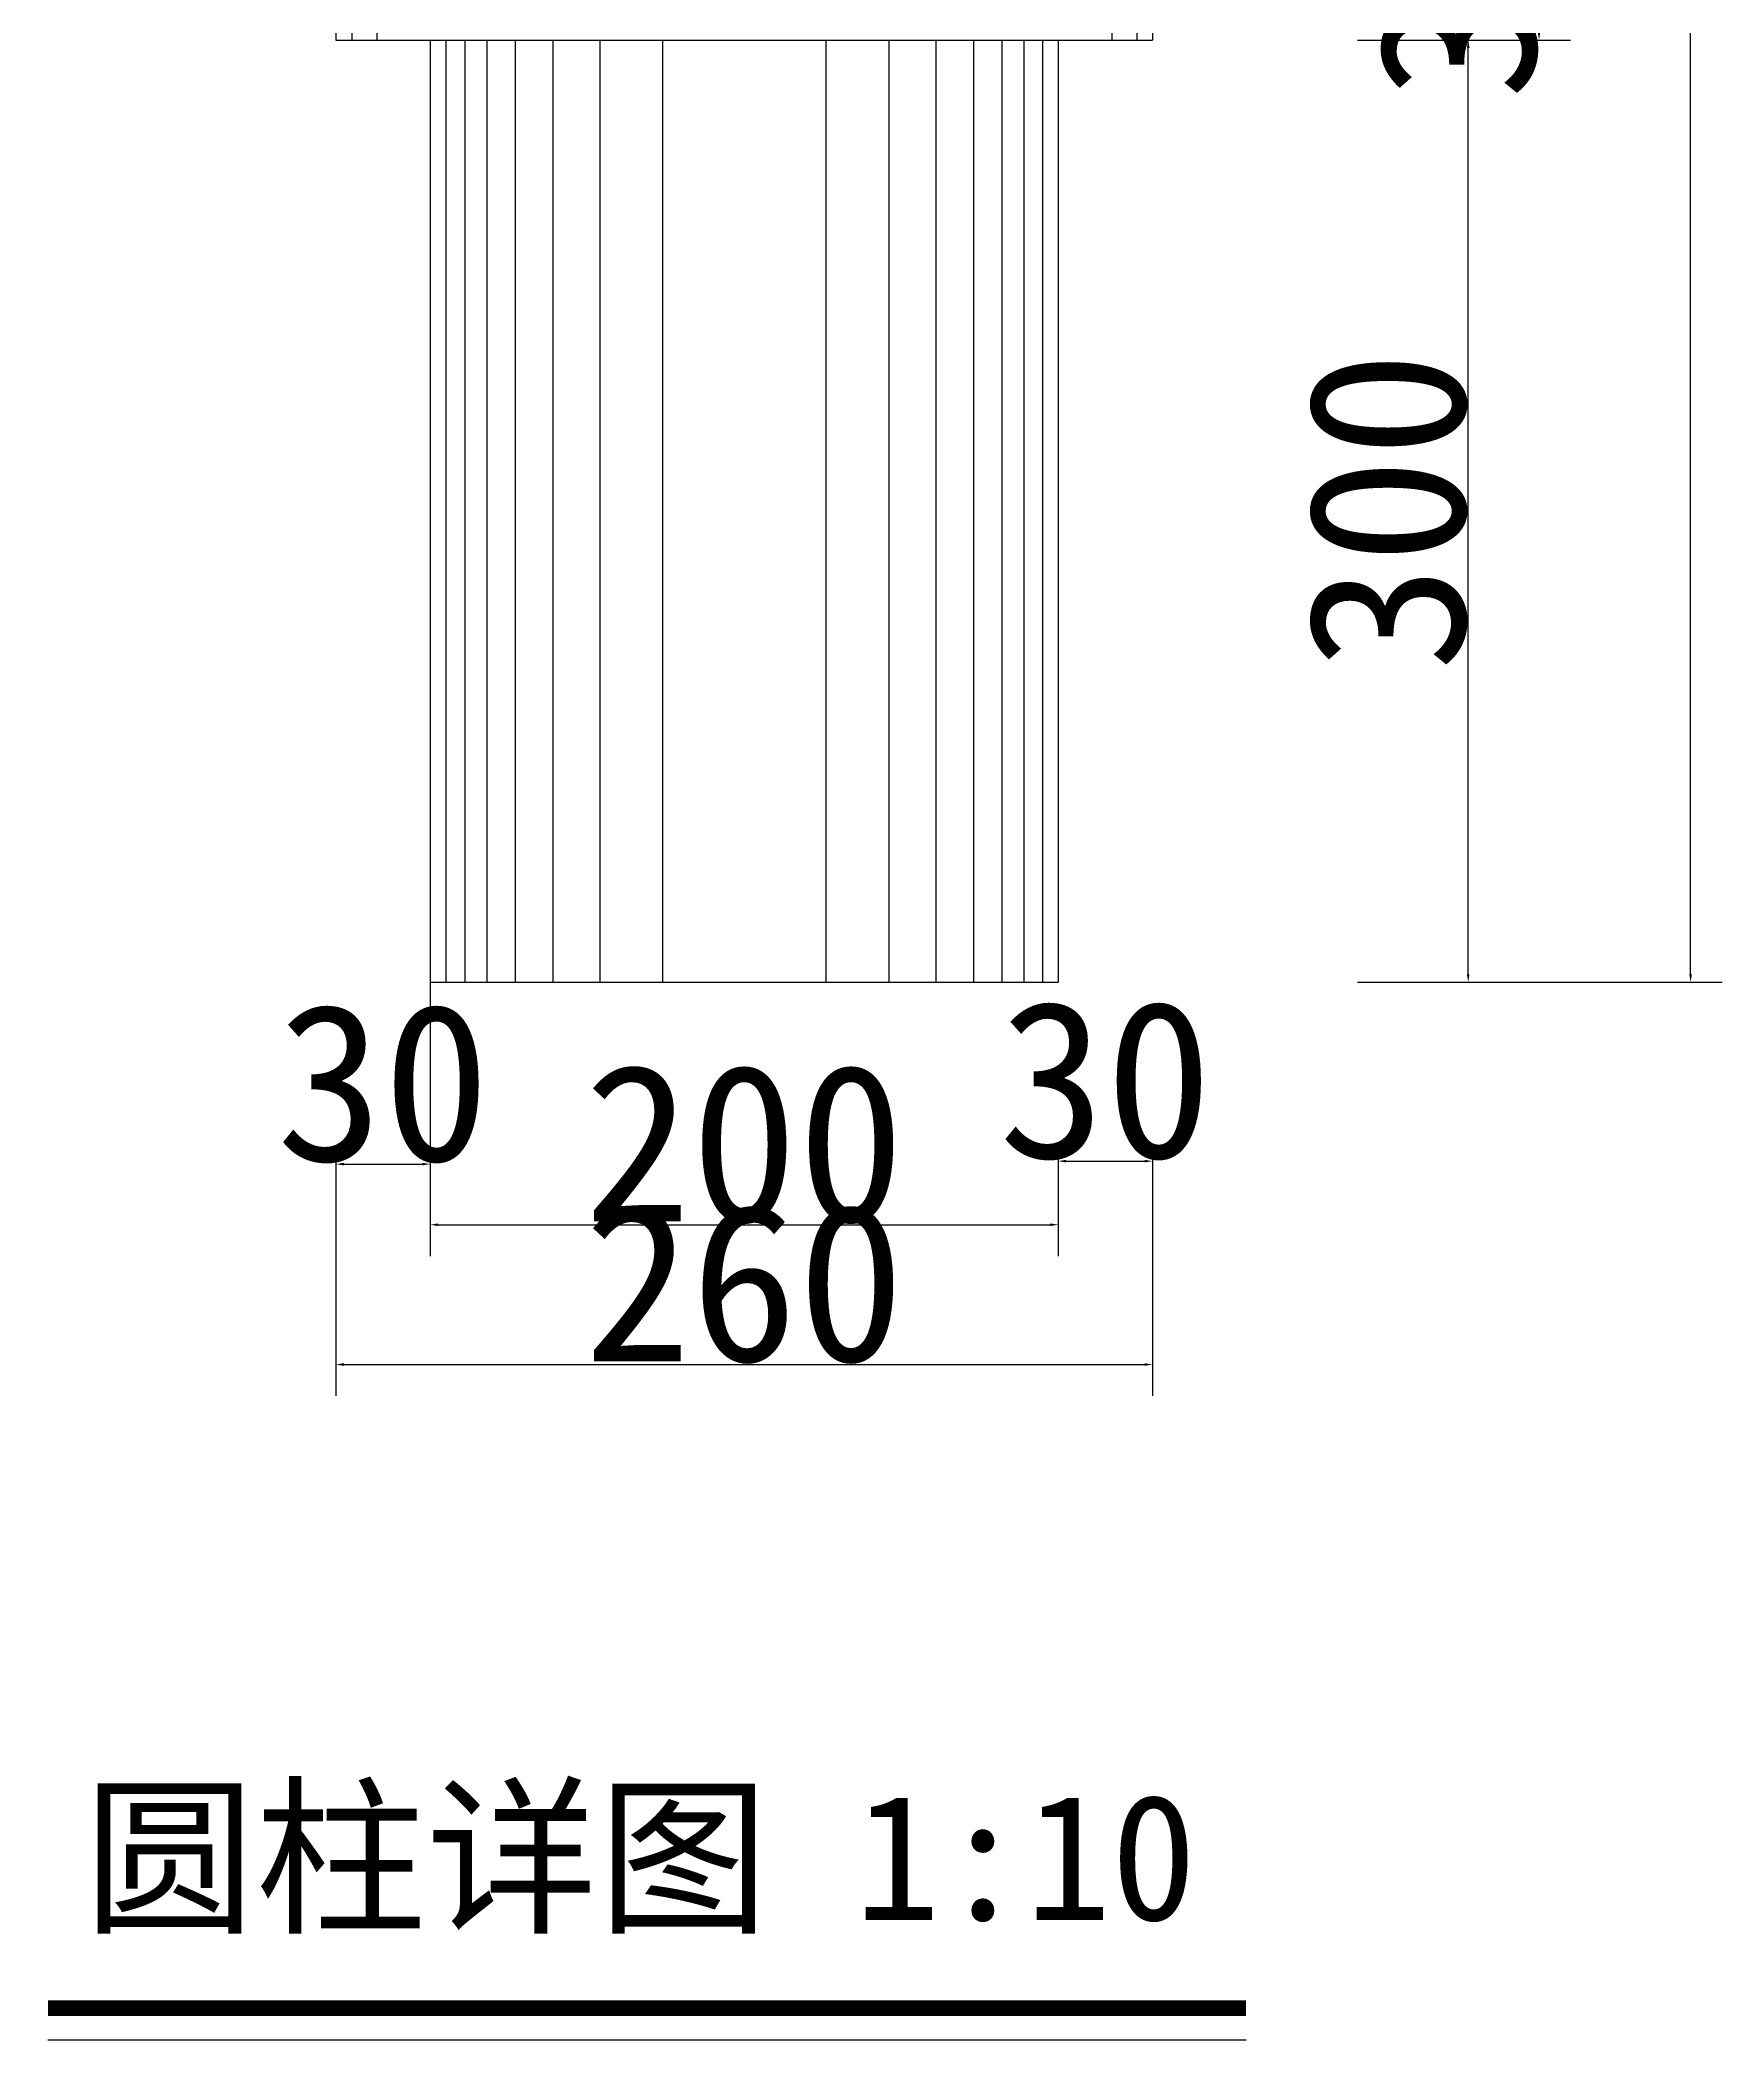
# Model space of a CAD drawing. Extents: x -6004 to -783, y 4539 to 8367.
# Drawn here: x -2577 to -2041, y 4643 to 5280 of the extents above; entities that cross this region are included whole.
import ezdxf

# ---------------------------------------------------------------- set-up
doc = ezdxf.new("R2010")
doc.units = 0
doc.layers.get('0').update_dxf_attribs({"linetype": 'CONTINUOUS'})
doc.layers.get('DEFPOINTS').update_dxf_attribs({"linetype": 'CONTINUOUS'})
for name, color, linetype in [('LAYER2', 7, 'CONTINUOUS'), ('LAYER6', 8, 'CONTINUOUS'), ('标注', 4, 'CONTINUOUS')]:
    doc.layers.add(name, color=color, linetype=linetype)
doc.styles.get("Standard").update_dxf_attribs({"font": '', "height": 50})
doc.styles.get('STANDARD').set_extended_font_data('KaiTi_GB2312')
doc.dimstyles.new('ISO-25', dxfattribs={"dimtxt": 2.5, "dimasz": 2.5, "dimexe": 10, "dimexo": 40, "dimtad": 1, "dimtxsty": 'STANDARD', "dimcen": 2.5, "dimazin": 3, "dimtfac": 1, "dimtmove": 0, "dimatfit": 3})

# ---------------------------------------------------------------- blocks, each defined once
blk = doc.blocks.new('*D94')
at = {"color": 0}
for p, q in [((-2156.33, 7109.83), (-2041.27, 7109.83)), ((-2051.27, 4982.33), (-2051.27, 7107.33)), ((-2157.33, 4979.83), (-2041.27, 4979.83))]:
    blk.add_line(p, q, dxfattribs=at)
for points in [[(-2051.69, 7107.33), (-2050.86, 7107.33), (-2051.27, 7109.83)], [(-2051.69, 4982.33), (-2050.86, 4982.33), (-2051.27, 4979.83)]]:
    blk.add_solid(points, dxfattribs=at)
at = {"layer": 'DEFPOINTS', "color": 0}
for p in [(-2196.33, 7109.83), (-2051.27, 7109.83), (-2197.33, 4979.83)]:
    blk.add_point(p, dxfattribs=at)
at = {"color": 0, "insert": (-2076.9, 6044.83), "char_height": 50, "attachment_point": 5, "rotation": 90}
blk.add_mtext('2130', dxfattribs=at)
blk = doc.blocks.new('*D101')
at = {"color": 0}
for p, q in [((-2452.6, 5213.12), (-2452.6, 4892.56)), ((-2252.6, 4925.1), (-2252.6, 4892.56)), ((-2450.1, 4902.56), (-2255.1, 4902.56))]:
    blk.add_line(p, q, dxfattribs=at)
for points in [[(-2450.1, 4902.97), (-2450.1, 4902.14), (-2452.6, 4902.56)], [(-2255.1, 4902.97), (-2255.1, 4902.14), (-2252.6, 4902.56)]]:
    blk.add_solid(points, dxfattribs=at)
at = {"layer": 'DEFPOINTS', "color": 0}
for p in [(-2452.6, 5253.12), (-2252.6, 4965.1), (-2252.6, 4902.56)]:
    blk.add_point(p, dxfattribs=at)
at = {"color": 0, "insert": (-2352.6, 4928.18), "char_height": 50, "attachment_point": 5}
blk.add_mtext('200', dxfattribs=at)
blk = doc.blocks.new('*D102')
at = {"color": 0}
for p, q in [((-2157.33, 5279.83), (-2112.08, 5279.83)), ((-2122.08, 4982.33), (-2122.08, 5277.33)), ((-2157.33, 4979.83), (-2112.08, 4979.83))]:
    blk.add_line(p, q, dxfattribs=at)
for points in [[(-2122.5, 5277.33), (-2121.66, 5277.33), (-2122.08, 5279.83)], [(-2122.5, 4982.33), (-2121.66, 4982.33), (-2122.08, 4979.83)]]:
    blk.add_solid(points, dxfattribs=at)
at = {"layer": 'DEFPOINTS', "color": 0}
for p in [(-2197.33, 5279.83), (-2122.08, 5279.83), (-2197.33, 4979.83)]:
    blk.add_point(p, dxfattribs=at)
at = {"color": 0, "insert": (-2147.7, 5129.83), "char_height": 50, "attachment_point": 5, "rotation": 90}
blk.add_mtext('300', dxfattribs=at)
blk = doc.blocks.new('*D96')
at = {"color": 0}
for p, q in [((-2482.6, 4925.1), (-2482.6, 4848.04)), ((-2222.6, 4925.1), (-2222.6, 4848.04)), ((-2480.1, 4858.04), (-2225.1, 4858.04))]:
    blk.add_line(p, q, dxfattribs=at)
for points in [[(-2480.1, 4858.46), (-2480.1, 4857.62), (-2482.6, 4858.04)], [(-2225.1, 4858.46), (-2225.1, 4857.62), (-2222.6, 4858.04)]]:
    blk.add_solid(points, dxfattribs=at)
at = {"layer": 'DEFPOINTS', "color": 0}
for p in [(-2482.6, 4965.1), (-2222.6, 4965.1), (-2222.6, 4858.04)]:
    blk.add_point(p, dxfattribs=at)
at = {"color": 0, "insert": (-2352.6, 4883.66), "char_height": 50, "attachment_point": 5}
blk.add_mtext('260', dxfattribs=at)
blk = doc.blocks.new('*D97')
at = {"color": 0}
for p, q in [((-2252.6, 4925.1), (-2252.6, 4912.81)), ((-2222.6, 4925.1), (-2222.6, 4912.81)), ((-2250.1, 4922.81), (-2225.1, 4922.81))]:
    blk.add_line(p, q, dxfattribs=at)
for points in [[(-2250.1, 4923.23), (-2250.1, 4922.39), (-2252.6, 4922.81)], [(-2225.1, 4923.23), (-2225.1, 4922.39), (-2222.6, 4922.81)]]:
    blk.add_solid(points, dxfattribs=at)
at = {"layer": 'DEFPOINTS', "color": 0}
for p in [(-2252.6, 4965.1), (-2222.6, 4965.1), (-2222.6, 4922.81)]:
    blk.add_point(p, dxfattribs=at)
at = {"color": 0, "insert": (-2237.6, 4948.44), "char_height": 50, "attachment_point": 5}
blk.add_mtext('30', dxfattribs=at)
blk = doc.blocks.new('*D100')
at = {"color": 0}
for p, q in [((-2482.6, 4925.1), (-2482.6, 4911.87)), ((-2452.6, 4925.1), (-2452.6, 4911.87)), ((-2480.1, 4921.87), (-2455.1, 4921.87))]:
    blk.add_line(p, q, dxfattribs=at)
for points in [[(-2480.1, 4922.28), (-2480.1, 4921.45), (-2482.6, 4921.87)], [(-2455.1, 4922.28), (-2455.1, 4921.45), (-2452.6, 4921.87)]]:
    blk.add_solid(points, dxfattribs=at)
at = {"layer": 'DEFPOINTS', "color": 0}
for p in [(-2482.6, 4965.1), (-2452.6, 4965.1), (-2452.6, 4921.87)]:
    blk.add_point(p, dxfattribs=at)
at = {"color": 0, "insert": (-2467.6, 4947.49), "char_height": 50, "attachment_point": 5}
blk.add_mtext('30', dxfattribs=at)
blk = doc.blocks.new('*D103')
at = {"color": 0}
for p, q in [((-2157.33, 5309.83), (-2089.55, 5309.83)), ((-2099.55, 5282.33), (-2099.55, 5307.33)), ((-2157.33, 5279.83), (-2089.55, 5279.83))]:
    blk.add_line(p, q, dxfattribs=at)
for points in [[(-2099.96, 5307.33), (-2099.13, 5307.33), (-2099.55, 5309.83)], [(-2099.96, 5282.33), (-2099.13, 5282.33), (-2099.55, 5279.83)]]:
    blk.add_solid(points, dxfattribs=at)
at = {"layer": 'DEFPOINTS', "color": 0}
for p in [(-2197.33, 5309.83), (-2099.55, 5309.83), (-2197.33, 5279.83)]:
    blk.add_point(p, dxfattribs=at)
at = {"color": 0, "insert": (-2125.17, 5294.83), "char_height": 50, "attachment_point": 5, "rotation": 90}
blk.add_mtext('30', dxfattribs=at)

msp = doc.modelspace()

# ---------------------------------------------------------------- linework, layer by layer
at = {"layer": 'LAYER2', "ltscale": 10}
for p, q in [((-2482.596, 5489.834), (-2482.596, 5279.834)), ((-2222.596, 5489.834), (-2222.596, 5279.834)), ((-2482.596, 5279.834), (-2222.596, 5279.834)), ((-2452.596, 5279.834), (-2452.596, 4979.834)), ((-2252.596, 5279.834), (-2252.596, 4979.834)), ((-2452.596, 4979.834), (-2252.596, 4979.834))]:
    msp.add_line(p, q, dxfattribs=at)
at = {"layer": 'LAYER6', "ltscale": 10}
for p, q in [((-2477.596, 6759.834), (-2477.596, 5279.834)), ((-2469.596, 6759.834), (-2469.596, 5279.834)), ((-2235.596, 6759.834), (-2235.596, 5279.834)), ((-2227.596, 6759.834), (-2227.596, 5279.834)), ((-2447.596, 5279.834), (-2447.596, 4979.834)), ((-2441.596, 5279.834), (-2441.596, 4979.834)), ((-2434.596, 5279.834), (-2434.596, 4979.834)), ((-2425.596, 5279.834), (-2425.596, 4979.834)), ((-2413.596, 5279.834), (-2413.596, 4979.834)), ((-2398.596, 5279.834), (-2398.596, 4979.834)), ((-2378.596, 5279.834), (-2378.596, 4979.834)), ((-2326.596, 5279.834), (-2326.596, 4979.834)), ((-2306.596, 5279.834), (-2306.596, 4979.834)), ((-2291.596, 5279.834), (-2291.596, 4979.834)), ((-2279.596, 5279.834), (-2279.596, 4979.834)), ((-2270.596, 5279.834), (-2270.596, 4979.834)), ((-2263.596, 5279.834), (-2263.596, 4979.834)), ((-2257.596, 5279.834), (-2257.596, 4979.834)), ((-2574.346, 4642.938), (-2192.788, 4642.938))]:
    msp.add_line(p, q, dxfattribs=at)
at = {"layer": 'LAYER6', "ltscale": 10, "const_width": 5}
msp.add_lwpolyline([(-2574.346, 4653.069), (-2192.788, 4653.069)], dxfattribs=at)

# ---------------------------------------------------------------- texts
at = {"layer": '标注', "ltscale": 10, "insert": (-2562.895, 4721.126), "char_height": 40, "width": 900, "attachment_point": 1}
msp.add_mtext('圆柱详图 1:10', dxfattribs=at)

# ---------------------------------------------------------------- dimensions: what is measured, and where the dimension line sits
at = {"ltscale": 10}
for base, p2, picture, middle in [((-2051.272, 7109.834), (-2196.327, 7109.834), '*D94', (-2076.897, 6044.834)), ((-2122.079, 5279.834), (-2197.327, 5279.834), '*D102', (-2147.704, 5129.834))]:
    dim = msp.add_linear_dim(base=base, p1=(-2197.327, 4979.834), p2=p2, angle=90, dimstyle='ISO-25', dxfattribs=at)
    dim.commit()
    dim.dimension.update_dxf_attribs({"geometry": picture, "text_midpoint": middle})
dim = msp.add_linear_dim(base=(-2099.547, 5309.834), p1=(-2197.327, 5279.834), p2=(-2197.327, 5309.834), angle=90, dimstyle='ISO-25', dxfattribs=at)
dim.commit()
dim.dimension.update_dxf_attribs({"geometry": '*D103', "text_midpoint": (-2099.547, 5294.834), "dimtype": 160})
for base, p1, p2, picture, middle in [((-2252.596, 4902.556), (-2452.596, 5253.12), (-2252.596, 4965.095), '*D101', (-2352.596, 4928.181)), ((-2222.596, 4858.039), (-2482.596, 4965.095), (-2222.596, 4965.095), '*D96', (-2352.596, 4883.664))]:
    dim = msp.add_linear_dim(base=base, p1=p1, p2=p2, dimstyle='ISO-25', dxfattribs=at)
    dim.commit()
    dim.dimension.update_dxf_attribs({"geometry": picture, "text_midpoint": middle})
for base, p1, p2, picture, middle in [((-2222.596, 4922.81), (-2252.596, 4965.095), (-2222.596, 4965.095), '*D97', (-2237.596, 4922.81)), ((-2452.596, 4921.868), (-2482.596, 4965.095), (-2452.596, 4965.095), '*D100', (-2467.596, 4921.868))]:
    dim = msp.add_linear_dim(base=base, p1=p1, p2=p2, dimstyle='ISO-25', dxfattribs=at)
    dim.commit()
    dim.dimension.update_dxf_attribs({"geometry": picture, "text_midpoint": middle, "dimtype": 160})

doc.saveas('drawing.dxf')
